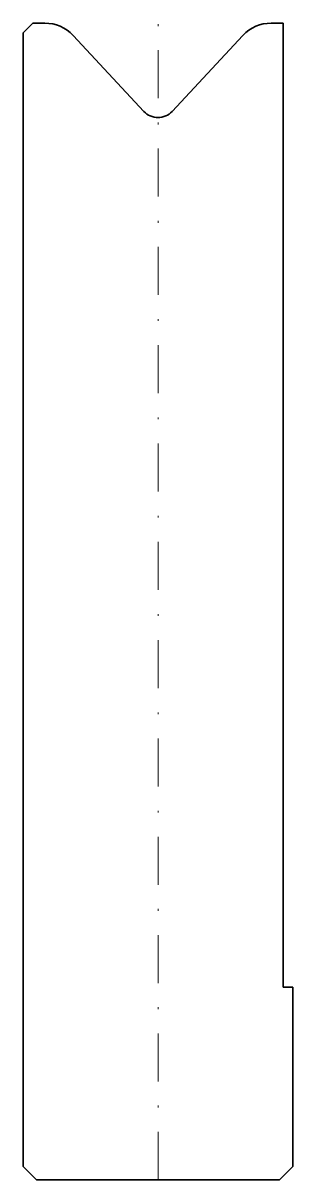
# Model space of a CAD drawing. Header units: millimetres. Extents: x -7 to 7, y -60 to 0.
import ezdxf

# ---------------------------------------------------------------- set-up
doc = ezdxf.new("R2010")
doc.units = ezdxf.units.MM
doc.header["$LTSCALE"] = 5
doc.linetypes.add('AUSGEZOGEN', pattern=[0])
doc.linetypes.add('DASHDOT', pattern=[1, 0.5, -0.25, 0, -0.25])
doc.layers.add('2', color=7, linetype='Continuous')
doc.layers.add('5', color=3, linetype='Continuous', true_color=0x00ff00)

msp = doc.modelspace()

# ---------------------------------------------------------------- linework, layer by layer
at = {"layer": '2', "color": 7, "linetype": 'AUSGEZOGEN', "lineweight": 35}
for p, q in [((-7, -0.5), (-6.5, 0)), ((-6.5, 0), (-5.87, 0)), ((5.87, 0), (6.5, 0)), ((6.5, 0), (6.5, -50)), ((-7, -59.3), (-7, -0.5)), ((-4.407, -0.636), (-0.731, -4.578)), ((0.731, -4.578), (4.407, -0.636)), ((6.5, -50), (7, -50)), ((7, -50), (7, -59.3)), ((-6.3, -60), (-7, -59.3)), ((7, -59.3), (6.3, -60)), ((6.3, -60), (-6.3, -60))]:
    msp.add_line(p, q, dxfattribs=at)
for centre, radius, start, end in [((-5.87, -2), 2, 43, 90), ((5.87, -2), 2, 90, 137), ((0, -3.896), 1, 223, 317)]:
    msp.add_arc(centre, radius, start, end, dxfattribs=at)
at = {"layer": '5', "color": 3, "linetype": 'DASHDOT', "lineweight": 18, "true_color": 0x00ff00}
msp.add_line((0, -60), (0, 0), dxfattribs=at)

doc.saveas('drawing.dxf')
